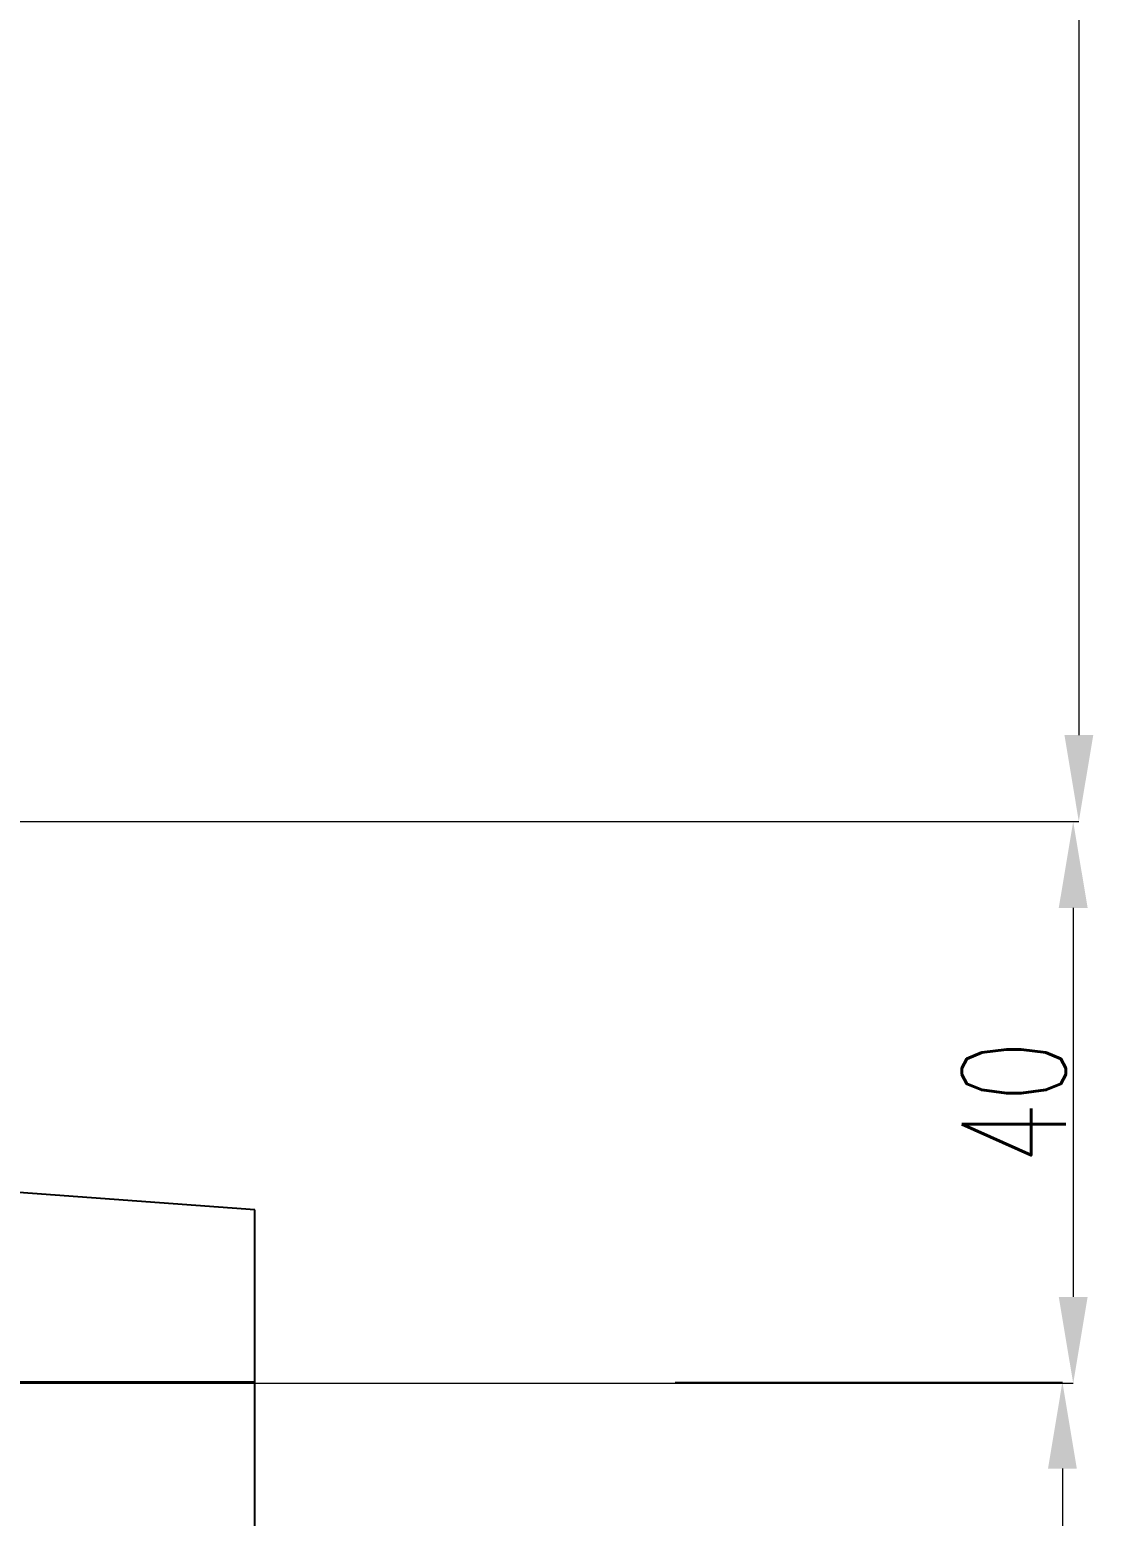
# Model space of a CAD drawing. Header units: millimetres. Extents: x 1852 to 4288, y 681 to 2404.
# Drawn here: x 2662.1 to 2785.1, y 1952.1 to 2124.1 of the extents above; entities that cross this region are included whole.
import ezdxf

# ---------------------------------------------------------------- set-up
doc = ezdxf.new("R2010")
doc.units = ezdxf.units.MM
doc.layers.add('AM_5', color=3, linetype='Continuous', lineweight=25)
doc.styles.add('SLDTEXTSTYLE1', font='txt.shx', dxfattribs={"width": 0.7, "bigfont": 'gbcbig.shx'})
doc.dimstyles.new('SLDDIMSTYLE12$0', dxfattribs={"dimtxt": 12, "dimasz": 10, "dimexe": 0, "dimexo": 0.0625, "dimgap": 0.875, "dimtad": 1, "dimdec": 1, "dimlfac": 1.8, "dimrnd": 1e-09, "dimzin": 12, "dimdsep": 46, "dimtxsty": 'SLDTEXTSTYLE1', "dimcen": 0.09, "dimdle": 8.16, "dimclrd": 3, "dimclre": 3, "dimadec": 0, "dimazin": 3, "dimtfac": 1, "dimtdec": 1, "dimtofl": 0, "dimtmove": 0, "dimatfit": 3, "dimfxl": 0, "dimfrac": 2, "dimtolj": 1, "dimlwd": 5, "dimlwe": 5, "dimarcsym": 0})

# ---------------------------------------------------------------- blocks, each defined once
blk = doc.blocks.new('*D77')
at = {"layer": 'AM_5', "color": 3, "lineweight": 5, "transparency": 16777216}
blk.add_line((2736.74, 1967.63), (2781.51, 1967.63), dxfattribs=at)
at = {"layer": 'AM_5', "color": 3, "linetype": 'Continuous', "lineweight": 5, "transparency": 16777216}
for p, q in [((2781.51, 1957.63), (2781.51, 1634.63)), ((2676.82, 1624.63), (2781.51, 1624.63))]:
    blk.add_line(p, q, dxfattribs=at)
at = {"layer": 'AM_5', "color": 3, "transparency": 16777216}
for points in [[(2779.85, 1957.63), (2783.18, 1957.63), (2781.51, 1967.63)], [(2779.85, 1634.63), (2783.18, 1634.63), (2781.51, 1624.63)]]:
    blk.add_solid(points, dxfattribs=at)
at = {"layer": 'Defpoints', "color": 0, "transparency": 16777216}
for p in [(2736.68, 1967.63), (2676.75, 1624.63), (2781.51, 1624.63)]:
    blk.add_point(p, dxfattribs=at)
at = {"layer": 'AM_5', "color": 0, "transparency": 16777216, "insert": (2774.64, 1771.95), "char_height": 12, "attachment_point": 5, "rotation": 90, "style": 'SLDTEXTSTYLE1'}
blk.add_mtext('\\A1;343', dxfattribs=at)
blk = doc.blocks.new('*D103')
at = {"layer": 'AM_5', "color": 3, "lineweight": 5, "transparency": 16777216}
blk.add_line((2599.52, 2331.23), (2783.41, 2331.23), dxfattribs=at)
at = {"layer": 'AM_5', "color": 3, "linetype": 'Continuous', "lineweight": 5, "transparency": 16777216}
for p, q in [((2783.41, 2321.23), (2783.41, 2042.49)), ((2646.59, 2032.49), (2783.41, 2032.49))]:
    blk.add_line(p, q, dxfattribs=at)
at = {"layer": 'AM_5', "color": 3, "transparency": 16777216}
for points in [[(2781.75, 2321.23), (2785.08, 2321.23), (2783.41, 2331.23)], [(2781.75, 2042.49), (2785.08, 2042.49), (2783.41, 2032.49)]]:
    blk.add_solid(points, dxfattribs=at)
at = {"layer": 'Defpoints', "color": 0, "transparency": 16777216}
for p in [(2599.46, 2331.23), (2646.53, 2032.49), (2783.41, 2032.49)]:
    blk.add_point(p, dxfattribs=at)
at = {"layer": 'AM_5', "color": 0, "transparency": 16777216, "insert": (2776.54, 2181.86), "char_height": 12, "attachment_point": 5, "rotation": 90, "style": 'SLDTEXTSTYLE1'}
blk.add_mtext('\\A1;350', dxfattribs=at)
blk = doc.blocks.new('*D104')
at = {"layer": 'AM_5', "color": 3, "lineweight": 5, "transparency": 16777216}
blk.add_line((2646.41, 2032.49), (2782.76, 2032.49), dxfattribs=at)
at = {"layer": 'AM_5', "color": 3, "linetype": 'Continuous', "lineweight": 5, "transparency": 16777216}
for p, q in [((2782.76, 2022.49), (2782.76, 1977.49)), ((2647.19, 1967.49), (2782.76, 1967.49))]:
    blk.add_line(p, q, dxfattribs=at)
at = {"layer": 'AM_5', "color": 3, "transparency": 16777216}
for points in [[(2781.09, 2022.49), (2784.43, 2022.49), (2782.76, 2032.49)], [(2781.09, 1977.49), (2784.43, 1977.49), (2782.76, 1967.49)]]:
    blk.add_solid(points, dxfattribs=at)
at = {"layer": 'Defpoints', "color": 0, "transparency": 16777216}
for p in [(2646.35, 2032.49), (2647.13, 1967.49), (2782.76, 1967.49)]:
    blk.add_point(p, dxfattribs=at)
at = {"layer": 'AM_5', "color": 0, "transparency": 16777216, "insert": (2775.89, 1999.99), "char_height": 12, "attachment_point": 5, "rotation": 90, "style": 'SLDTEXTSTYLE1'}
blk.add_mtext('\\A1;40', dxfattribs=at)

msp = doc.modelspace()

# ---------------------------------------------------------------- linework, layer by layer
at = {"linetype": 'ByBlock'}
for p, q in [((2688.13, 1987.55), (2648.433, 1990.486)), ((2688.13, 1945.631), (2688.13, 1987.55))]:
    msp.add_line(p, q, dxfattribs=at)
at = {"color": 7, "linetype": 'Continuous', "lineweight": 25}
for p, q in [((2688.13, 1967.631), (2478.13, 1967.631)), ((2688.13, 1967.626), (2478.13, 1967.626)), ((2688.13, 1967.631), (2657.196, 1967.631))]:
    msp.add_line(p, q, dxfattribs=at)

# ---------------------------------------------------------------- dimensions: what is measured, and where the dimension line sits
at = {"layer": 'AM_5'}
for base, p1, p2, text, picture, middle in [((2783.413, 2032.491), (2599.458, 2331.232), (2646.525, 2032.491), '350', '*D103', (2776.538, 2181.861)), ((2782.76, 1967.489), (2646.346, 2032.491), (2647.129, 1967.489), '40', '*D104', (2775.885, 1999.99))]:
    dim = msp.add_linear_dim(base=base, p1=p1, p2=p2, angle=90, text=text, dimstyle='SLDDIMSTYLE12$0', override={"dimlfac": 1, "dimpost": ''}, dxfattribs=at)
    dim.commit()
    dim.dimension.update_dxf_attribs({"geometry": picture, "text_midpoint": middle})
dim = msp.add_linear_dim(base=(2781.515, 1624.631), p1=(2736.68, 1967.631), p2=(2676.753, 1624.631), angle=90, dimstyle='SLDDIMSTYLE12$0', override={"dimlfac": 1}, dxfattribs=at)
dim.commit()
dim.dimension.update_dxf_attribs({"geometry": '*D77', "text_midpoint": (2781.515, 1771.947), "dimtype": 160})

doc.saveas('drawing.dxf')
